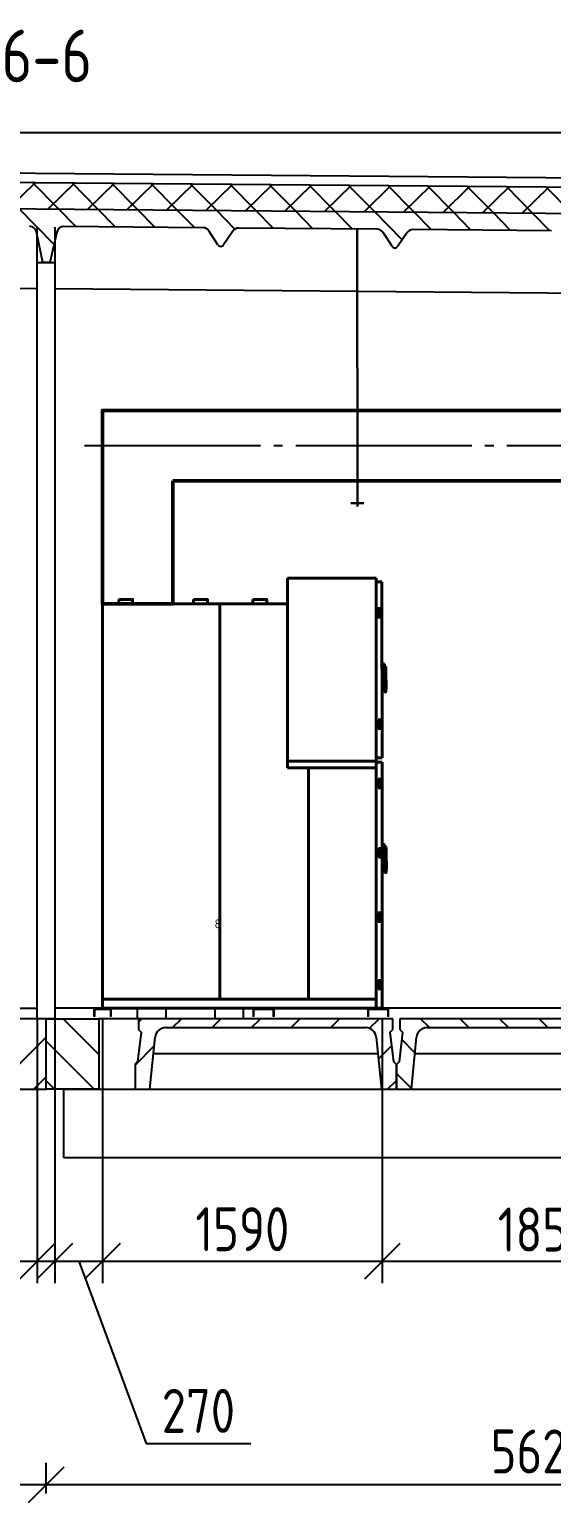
# Model space of a CAD drawing. Extents: x 16310088 to 16425637, y -218501 to -177893.
# Drawn here: x 16361374 to 16364340, y -216974 to -208586 of the extents above; entities that cross this region are included whole.
import ezdxf

# ---------------------------------------------------------------- set-up
doc = ezdxf.new("R2010")
doc.units = 0
doc.linetypes.add('GOST2.303 5', pattern=[24, 20, -1.5, 1, -1.5])
doc.layers.get('0').update_dxf_attribs({"color": 250})
doc.layers.get('Defpoints').update_dxf_attribs({"color": 250})
for name, color, linetype in [('_Оформл_Штриховка', 252, 'Continuous'), ('Кровля', 55, 'Continuous'), ('Перегородка', 31, 'Continuous'), ('Пол', 100, 'Continuous'), ('размерыЭС', 250, 'Continuous')]:
    doc.layers.add(name, color=color, linetype=linetype)
doc.layers.add('CS_UNPLOTTED', color=254, linetype='Continuous', plot=False)
for name, color, linetype, lineweight in [('Балка', 21, 'Continuous', 40), ('Плита', 95, 'Continuous', 40), ('Размеры', 250, 'Continuous', 15), ('ЭЛ_невид', 140, 'Continuous', 25), ('эл_оборудование', 7, 'Continuous', 18)]:
    doc.layers.add(name, color=color, linetype=linetype, lineweight=lineweight)
doc.styles.add('GOST 2.304', font='CS_Gost2304.shx')
doc.dimstyles.new('SPDS$0', dxfattribs={"dimscale": 5, "dimtxt": 2.5, "dimasz": 2, "dimexe": 1.25, "dimexo": 0.625, "dimgap": 0.5, "dimtad": 1, "dimdec": 0, "dimrnd": 0.001, "dimtxsty": 'GOST 2.304', "dimblk": 'ARCHTICK', "dimcen": 2.5, "dimdle": 1, "dimadec": 8, "dimazin": 2, "dimtfac": 0.75, "dimtdec": 0, "dimtmove": 1, "dimatfit": 3, "dimfxl": 1, "dimtolj": 1, "dimarcsym": 0})

# ---------------------------------------------------------------- blocks, each defined once
blk = doc.blocks.new('205-Л')
at = {"color": 0, "linetype": 'ByBlock', "lineweight": 40, "ltscale": 10}
for p, q in [((1235, 2446), (731, 2446)), ((731, 2446), (731, 2041)), ((1235, 2130), (1235, 2446)), ((1235, 2420.9), (1235, 2424.9)), ((1235, 2424.9), (1239.5, 2424.9)), ((1239.5, 2424.9), (1267.7, 2424.9)), ((1270, 1425), (1267.7, 2424.9)), ((-320, 0), (-320, 2300)), ((-320, 2300), (731, 2300)), ((347.4, 52.5), (347.4, 2300)), ((1255.6, 2273.7), (1245.3, 2273.7)), ((1245.3, 2273.7), (1245.3, 2257.7)), ((1264.6, 2273.7), (1255.6, 2273.7)), ((1268.1, 2273.7), (1264.6, 2273.7)), ((1268.1, 2273.7), (1268.1, 2257.7)), ((1264.6, 2257.2), (1235, 2257.2)), ((1235, 2241.2), (1264.6, 2241.2)), ((1245.3, 2257.7), (1248.8, 2257.7)), ((1245.3, 2224.7), (1245.3, 2240.7)), ((1255.6, 2240.7), (1245.3, 2240.7)), ((1245.3, 2224.7), (1255.6, 2224.7)), ((1248.8, 2257.7), (1264.6, 2257.7)), ((1264.6, 2240.7), (1255.6, 2240.7)), ((1255.6, 2224.7), (1264.6, 2224.7)), ((1264.6, 2257.7), (1268.1, 2257.7)), ((1268.1, 2257.2), (1264.6, 2257.2)), ((1264.6, 2241.2), (1268.1, 2241.2)), ((1268.1, 2240.7), (1264.6, 2240.7)), ((1264.6, 2224.7), (1268.1, 2224.7)), ((1268.1, 2257.2), (1268.1, 2241.2)), ((1268.1, 2224.7), (1268.1, 2240.7)), ((1235, 2130), (1235, 679.7)), ((731, 2041), (731, 1366.7)), ((1268.6, 1961.7), (1270.6, 1961.5)), ((1270.6, 1961.5), (1282.1, 1957.5)), ((1270.6, 1959.5), (1270.6, 1900.3)), ((1282.1, 1955.5), (1282.1, 1808.6)), ((1289.6, 1938), (1289.6, 1942.8)), ((1289.6, 1935.6), (1289.6, 1806.2)), ((1270.6, 1900.3), (1270.6, 1804.6)), ((1292.6, 1856), (1292.6, 1843)), ((1285.6, 1808.6), (1285.6, 1815.4)), ((1292.6, 1843), (1292.6, 1843)), ((1292.6, 1840), (1292.6, 1843)), ((1292.6, 1840), (1292.6, 1840)), ((1292.6, 1840), (1292.6, 1827)), ((1266, 1623.2), (1235, 1623.2)), ((1235, 1607.2), (1266, 1607.2)), ((1257, 1639.7), (1246.8, 1639.7)), ((1246.8, 1639.7), (1246.8, 1623.7)), ((1246.8, 1623.7), (1250.3, 1623.7)), ((1246.8, 1590.7), (1246.8, 1606.7)), ((1257, 1606.7), (1246.8, 1606.7)), ((1250.3, 1623.7), (1266, 1623.7)), ((1266, 1639.7), (1257, 1639.7)), ((1266, 1606.7), (1257, 1606.7)), ((1269.5, 1639.7), (1266, 1639.7)), ((1266, 1623.7), (1269.5, 1623.7)), ((1269.5, 1623.2), (1266, 1623.2)), ((1266, 1607.2), (1269.5, 1607.2)), ((1269.5, 1606.7), (1266, 1606.7)), ((1269.5, 1639.7), (1269.5, 1623.7)), ((1269.5, 1623.2), (1269.5, 1607.2)), ((1269.5, 1590.7), (1269.5, 1606.7)), ((1246.8, 1590.7), (1257, 1590.7)), ((1257, 1590.7), (1266, 1590.7)), ((1266, 1590.7), (1269.5, 1590.7)), ((731, 1404.8), (1235, 1404.8)), ((731, 1366.7), (1235, 1366.7)), ((850.4, 52.5), (850.4, 1366.7)), ((1231.5, 1425), (1270, 1425)), ((1231.5, 1400.3), (1270, 1400.3)), ((1270, 0), (1270, 1400.3)), ((1266.5, 1285.8), (1235, 1285.8)), ((1235, 1269.8), (1266.5, 1269.8)), ((1257.5, 1302.3), (1247.2, 1302.3)), ((1247.2, 1302.3), (1247.2, 1286.3)), ((1247.2, 1286.3), (1250.7, 1286.3)), ((1247.2, 1253.3), (1247.2, 1269.3)), ((1257.5, 1269.3), (1247.2, 1269.3)), ((1250.7, 1286.3), (1266.5, 1286.3)), ((1266.5, 1302.3), (1257.5, 1302.3)), ((1266.5, 1269.3), (1257.5, 1269.3)), ((1270, 1302.3), (1266.5, 1302.3)), ((1266.5, 1286.3), (1270, 1286.3)), ((1270, 1285.8), (1266.5, 1285.8)), ((1266.5, 1269.8), (1270, 1269.8)), ((1270, 1269.3), (1266.5, 1269.3)), ((1270, 1302.3), (1270, 1286.3)), ((1270, 1285.8), (1270, 1269.8)), ((1270, 1253.3), (1270, 1269.3)), ((1247.2, 1253.3), (1257.5, 1253.3)), ((1257.5, 1253.3), (1266.5, 1253.3)), ((1266.5, 1253.3), (1270, 1253.3)), ((1270.3, 934), (1272.3, 933.9)), ((1272.3, 933.9), (1283.8, 929.8)), ((1272.3, 931.9), (1272.3, 894.6)), ((1283.8, 927.8), (1283.8, 780.9)), ((1235, 892.2), (1235, 0)), ((1267, 892.2), (1235, 892.2)), ((1235, 876.2), (1267, 876.2)), ((1251.2, 908.7), (1247.7, 908.7)), ((1247.7, 908.7), (1247.7, 892.7)), ((1247.7, 892.7), (1251.2, 892.7)), ((1247.7, 859.7), (1247.7, 875.7)), ((1251.2, 875.7), (1247.7, 875.7)), ((1247.7, 859.7), (1251.2, 859.7)), ((1267, 908.7), (1251.2, 908.7)), ((1251.2, 892.7), (1267, 892.7)), ((1267, 875.7), (1251.2, 875.7)), ((1251.2, 859.7), (1267, 859.7)), ((1270.5, 908.7), (1267, 908.7)), ((1267, 892.7), (1270.5, 892.7)), ((1270.5, 892.2), (1267, 892.2)), ((1267, 876.2), (1270.5, 876.2)), ((1270.5, 875.7), (1267, 875.7)), ((1267, 859.7), (1270.5, 859.7)), ((1270.5, 908.7), (1270.5, 892.7)), ((1270.5, 892.2), (1270.5, 876.2)), ((1270.5, 859.7), (1270.5, 875.7)), ((1272.3, 872.6), (1272.3, 776.9)), ((1279.8, 872.6), (1279.8, 894.6)), ((1281.3, 874.1), (1281.3, 893.1)), ((1291.3, 910.4), (1291.3, 915.1)), ((1291.3, 907.9), (1291.3, 778.5)), ((1287.3, 780.9), (1287.3, 787.7)), ((1294.2, 815.3), (1294.3, 815.3)), ((1294.2, 812.3), (1294.2, 815.3)), ((1294.3, 812.3), (1294.2, 812.3)), ((1294.3, 828.3), (1294.3, 815.3)), ((1294.3, 812.3), (1294.3, 799.3)), ((1235, 655.3), (1235, 62)), ((1266.5, 525.6), (1235, 525.6)), ((1235, 509.6), (1266.5, 509.6)), ((1250.7, 542.1), (1247.2, 542.1)), ((1247.2, 542.1), (1247.2, 526.1)), ((1247.2, 526.1), (1250.7, 526.1)), ((1247.2, 493.1), (1247.2, 509.1)), ((1250.7, 509.1), (1247.2, 509.1)), ((1266.5, 542.1), (1250.7, 542.1)), ((1250.7, 526.1), (1266.5, 526.1)), ((1266.5, 509.1), (1250.7, 509.1)), ((1270, 542.1), (1266.5, 542.1)), ((1266.5, 526.1), (1270, 526.1)), ((1270, 525.6), (1266.5, 525.6)), ((1266.5, 509.6), (1270, 509.6)), ((1270, 509.1), (1266.5, 509.1)), ((1270, 542.1), (1270, 526.1)), ((1270, 525.6), (1270, 509.6)), ((1270, 493.1), (1270, 509.1)), ((1247.2, 493.1), (1250.7, 493.1)), ((1250.7, 493.1), (1266.5, 493.1)), ((1266.5, 493.1), (1270, 493.1)), ((1266.5, 142.4), (1235, 142.4)), ((1235, 126.4), (1266.5, 126.4)), ((1250.7, 158.9), (1247.2, 158.9)), ((1247.2, 158.9), (1247.2, 142.9)), ((1247.2, 142.9), (1250.7, 142.9)), ((1247.2, 109.9), (1247.2, 125.9)), ((1250.7, 125.9), (1247.2, 125.9)), ((1247.2, 109.9), (1250.7, 109.9)), ((1266.5, 158.9), (1249, 158.9)), ((1250.7, 142.9), (1266.5, 142.9)), ((1266.5, 125.9), (1250.7, 125.9)), ((1250.7, 109.9), (1266.5, 109.9)), ((1270, 158.9), (1266.5, 158.9)), ((1266.5, 142.9), (1270, 142.9)), ((1270, 142.4), (1266.5, 142.4)), ((1266.5, 126.4), (1270, 126.4)), ((1270, 125.9), (1266.5, 125.9)), ((1266.5, 109.9), (1270, 109.9)), ((1270, 158.9), (1270, 142.9)), ((1270, 142.4), (1270, 126.4)), ((1270, 109.9), (1270, 125.9)), ((-320, 52.5), (245.5, 52.5)), ((-320, 0), (245.5, 0)), ((225.7, 0), (1270, 0)), ((245.5, 52.5), (416.1, 52.5)), ((416.1, 52.5), (1235, 52.5))]:
    blk.add_line(p, q, dxfattribs=at)
for points in [[(-226.9, 2325), (-148.5, 2325), (-148.5, 2300), (-226.9, 2300)], [(197.8, 2325), (276.2, 2325), (276.2, 2300), (197.8, 2300)], [(534.7, 2325), (613.1, 2325), (613.1, 2300), (534.7, 2300)]]:
    blk.add_lwpolyline(points, close=True, dxfattribs=at)
at = {"color": 0, "linetype": 'ByBlock', "lineweight": 40, "ltscale": 10, "flags": 128}
for points in [[(1286.4, 1816.3), (1284.5, 1818.1), (1282.6, 1820), (1282.1, 1820.5)], [(1288, 788.6), (1286.2, 790.4), (1284.2, 792.4), (1283.8, 792.8)]]:
    blk.add_lwpolyline(points, dxfattribs=at)
at = {"color": 0, "linetype": 'ByBlock', "lineweight": 40, "ltscale": 10}
for points in [[(1245.8, 2257.7), (1245.8, 2257.2)], [(1245.8, 2241.2), (1245.8, 2240.7)], [(1267.6, 2257.2), (1267.6, 2257.7)], [(1267.6, 2240.7), (1267.6, 2241.2)], [(1270.6, 1961.5), (1270.6, 1961.5)], [(1289.6, 1935.6), (1289.6, 1936.7)], [(1268.6, 1802.5), (1270.6, 1802.6)], [(1270.6, 1802.6), (1282.1, 1806.6)], [(1270.6, 1802.6), (1270.6, 1802.6)], [(1282.1, 1808.8), (1285.6, 1808.8)], [(1286.1, 1799.5), (1289.1, 1799.5)], [(1247.3, 1623.7), (1247.3, 1623.2)], [(1247.3, 1607.2), (1247.3, 1606.7)], [(1269, 1623.2), (1269, 1623.7)], [(1269, 1606.7), (1269, 1607.2)], [(1247.7, 1286.3), (1247.7, 1285.8)], [(1247.7, 1269.8), (1247.7, 1269.3)], [(1269.5, 1285.8), (1269.5, 1286.3)], [(1269.5, 1269.3), (1269.5, 1269.8)], [(1272.3, 933.9), (1272.3, 933.9)], [(1248.2, 892.7), (1248.2, 892.2)], [(1248.2, 876.2), (1248.2, 875.7)], [(1270, 892.2), (1270, 892.7)], [(1270, 875.7), (1270, 876.2)], [(1279.8, 894.6), (1270.3, 894.6)], [(1270.3, 872.6), (1279.8, 872.6)], [(1281.3, 893.1), (1279.8, 894.6)], [(1279.8, 872.6), (1281.3, 874.1)], [(1291.3, 907.9), (1291.3, 909)], [(1270.3, 774.8), (1272.3, 774.9)], [(1272.3, 774.9), (1283.8, 778.9)], [(1272.3, 774.9), (1272.3, 774.9)], [(1283.8, 781.1), (1287.3, 781.1)], [(1287.8, 771.8), (1290.8, 771.8)], [(1247.7, 526.1), (1247.7, 525.6)], [(1247.7, 509.6), (1247.7, 509.1)], [(1269.5, 525.6), (1269.5, 526.1)], [(1269.5, 509.1), (1269.5, 509.6)], [(1247.7, 142.9), (1247.7, 142.4)], [(1247.7, 126.4), (1247.7, 125.9)], [(1269.5, 142.4), (1269.5, 142.9)], [(1269.5, 125.9), (1269.5, 126.4)]]:
    blk.add_open_spline(points, degree=1, dxfattribs=at)
for points, knots in [([(1270.6, 1961.5), (1270.7, 1961.5), (1270.7, 1961.4), (1270.7, 1961), (1270.7, 1960.3), (1270.6, 1959.8), (1270.6, 1959.5)], [0, 0, 0, 0, 0.257298, 0.502093, 0.7501, 1, 1, 1, 1]), ([(1282.1, 1957.5), (1282.1, 1957.5), (1282.1, 1957.5), (1282.1, 1957.4), (1282.1, 1957.2), (1282.1, 1956.8), (1282.1, 1956.3), (1282.1, 1955.8), (1282.1, 1955.5)], [0, 0, 0, 0, 0.125163, 0.249658, 0.373603, 0.498103, 0.731813, 1, 1, 1, 1]), ([(1289.6, 1942.8), (1289, 1943.2), (1287, 1944.4), (1284.2, 1945.3), (1282.6, 1945.2), (1282.1, 1945.1)], [0, 0, 0, 0, 0.408229, 0.842818, 1, 1, 1, 1]), ([(1289.6, 1936.7), (1289.6, 1936.8), (1289.6, 1937.2), (1289.6, 1937.7), (1289.6, 1938)], [0, 0, 0, 0, 0.105145, 1, 1, 1, 1]), ([(1292.6, 1862.7), (1292.6, 1862.9), (1292.6, 1863.5), (1292.2, 1864.4), (1291.5, 1865.1), (1290.6, 1865.6), (1289.9, 1865.6), (1289.6, 1865.7)], [0, 0, 0, 0, 0.177403, 0.368499, 0.56543, 0.791841, 1, 1, 1, 1]), ([(1292.6, 1862.7), (1292.6, 1862.6), (1292.6, 1862.4), (1292.6, 1860.8), (1292.6, 1858.6), (1292.6, 1856.9), (1292.6, 1856)], [0, 0, 0, 0, 0.250003, 0.5, 0.75, 1, 1, 1, 1]), ([(1270.6, 1804.6), (1270.6, 1804.3), (1270.7, 1803.8), (1270.7, 1803.2), (1270.7, 1802.9), (1270.7, 1802.7), (1270.7, 1802.6), (1270.6, 1802.6)], [0, 0, 0, 0, 0.249568, 0.497248, 0.627913, 0.758131, 1, 1, 1, 1]), ([(1282.1, 1808.6), (1282.1, 1808.3), (1282.1, 1807.8), (1282.1, 1807.3), (1282.1, 1806.9), (1282.1, 1806.7), (1282.1, 1806.6), (1282.1, 1806.6), (1282.1, 1806.6)], [0, 0, 0, 0, 0.268161, 0.5018953, 0.6262021, 0.7503172, 0.8747401, 1, 1, 1, 1]), ([(1286.4, 1816.3), (1286.3, 1816.3), (1286.3, 1816.3), (1286.2, 1816.4), (1286.1, 1816.4), (1286, 1816.4), (1285.9, 1816.3), (1285.8, 1816.1), (1285.7, 1815.8), (1285.6, 1815.6), (1285.6, 1815.4)], [0, 0, 0, 0, 0.0656, 0.131806, 0.179193, 0.226436, 0.294587, 0.412492, 0.657761, 1, 1, 1, 1]), ([(1285.6, 1808.6), (1285.6, 1807.4), (1285.6, 1805), (1285.6, 1802.2), (1285.6, 1800.4), (1285.6, 1800.1), (1285.6, 1800)], [0, 0, 0, 0, 0.25, 0.5, 0.749998, 1, 1, 1, 1]), ([(1285.6, 1800), (1285.6, 1800), (1285.6, 1799.9), (1285.7, 1799.8), (1285.8, 1799.6), (1285.9, 1799.6), (1286, 1799.5), (1286.1, 1799.5), (1286.1, 1799.5)], [0, 0, 0, 0, 0.102912, 0.297746, 0.502393, 0.707062, 0.902018, 1, 1, 1, 1]), ([(1289, 1799.5), (1289, 1799.5), (1289.1, 1799.5), (1289.2, 1799.5), (1289.4, 1799.5), (1289.5, 1799.6), (1289.6, 1799.8), (1289.6, 1799.9), (1289.6, 1800), (1289.6, 1800)], [0, 0, 0, 0, 0.1266899, 0.2703459, 0.428048, 0.5936025, 0.7591501, 0.9167537, 1, 1, 1, 1]), ([(1289.6, 1817.4), (1289.8, 1817.4), (1290.4, 1817.4), (1291.2, 1817.8), (1292, 1818.4), (1292.5, 1819.3), (1292.6, 1820), (1292.6, 1820.4)], [0, 0, 0, 0, 0.175412, 0.365269, 0.561983, 0.789562, 1, 1, 1, 1]), ([(1289.6, 1806.2), (1289.6, 1805.7), (1289.6, 1805.1), (1289.6, 1804.6), (1289.6, 1804.5)], [0, 0, 0, 0, 0.86567, 1, 1, 1, 1]), ([(1289.6, 1800), (1289.6, 1800.1), (1289.6, 1800.2), (1289.6, 1801.1), (1289.6, 1802.5), (1289.6, 1803.8), (1289.6, 1804.5)], [0, 0, 0, 0, 0.249999, 0.500002, 0.749999, 1, 1, 1, 1]), ([(1292.6, 1827), (1292.6, 1826.1), (1292.6, 1824.4), (1292.6, 1822.2), (1292.6, 1820.7), (1292.6, 1820.5), (1292.6, 1820.4)], [0, 0, 0, 0, 0.25, 0.5, 0.749997, 1, 1, 1, 1]), ([(1272.3, 933.9), (1272.3, 933.8), (1272.4, 933.7), (1272.4, 933.3), (1272.3, 932.6), (1272.3, 932.1), (1272.3, 931.9)], [0, 0, 0, 0, 0.257298, 0.502093, 0.7501, 1, 1, 1, 1]), ([(1283.8, 929.8), (1283.8, 929.8), (1283.8, 929.8), (1283.8, 929.7), (1283.8, 929.5), (1283.8, 929.2), (1283.8, 928.6), (1283.8, 928.1), (1283.8, 927.8)], [0, 0, 0, 0, 0.125163, 0.249658, 0.373603, 0.498103, 0.731813, 1, 1, 1, 1]), ([(1291.3, 915.1), (1290.6, 915.5), (1288.6, 916.7), (1285.9, 917.6), (1284.2, 917.5), (1283.8, 917.4)], [0, 0, 0, 0, 0.408229, 0.842818, 1, 1, 1, 1]), ([(1291.3, 909), (1291.3, 909.1), (1291.3, 909.6), (1291.3, 910), (1291.3, 910.4)], [0, 0, 0, 0, 0.105145, 1, 1, 1, 1]), ([(1272.3, 776.9), (1272.3, 776.6), (1272.3, 776.1), (1272.4, 775.6), (1272.4, 775.2), (1272.4, 775), (1272.3, 774.9), (1272.3, 774.9)], [0, 0, 0, 0, 0.249568, 0.497248, 0.627913, 0.758131, 1, 1, 1, 1]), ([(1283.8, 780.9), (1283.8, 780.6), (1283.8, 780.1), (1283.8, 779.6), (1283.8, 779.2), (1283.8, 779.1), (1283.8, 778.9), (1283.8, 778.9), (1283.8, 778.9)], [0, 0, 0, 0, 0.268161, 0.5018953, 0.6262021, 0.7503172, 0.8747401, 1, 1, 1, 1]), ([(1288, 788.6), (1288, 788.6), (1287.9, 788.7), (1287.8, 788.7), (1287.8, 788.7), (1287.7, 788.7), (1287.6, 788.6), (1287.5, 788.5), (1287.3, 788.2), (1287.3, 787.9), (1287.3, 787.7)], [0, 0, 0, 0, 0.0656, 0.131806, 0.179193, 0.226436, 0.294587, 0.412492, 0.657761, 1, 1, 1, 1]), ([(1287.3, 780.9), (1287.3, 779.7), (1287.3, 777.3), (1287.3, 774.5), (1287.3, 772.7), (1287.3, 772.4), (1287.3, 772.3)], [0, 0, 0, 0, 0.25, 0.5, 0.749998, 1, 1, 1, 1]), ([(1287.3, 772.3), (1287.3, 772.3), (1287.3, 772.2), (1287.3, 772.1), (1287.4, 772), (1287.6, 771.9), (1287.7, 771.8), (1287.8, 771.8), (1287.8, 771.8)], [0, 0, 0, 0, 0.102912, 0.297746, 0.502393, 0.707062, 0.902018, 1, 1, 1, 1]), ([(1290.6, 771.8), (1290.6, 771.8), (1290.7, 771.8), (1290.9, 771.8), (1291, 771.9), (1291.1, 772), (1291.2, 772.1), (1291.3, 772.2), (1291.3, 772.3), (1291.3, 772.3)], [0, 0, 0, 0, 0.1266899, 0.2703459, 0.428048, 0.5936025, 0.7591501, 0.9167537, 1, 1, 1, 1]), ([(1294.3, 835), (1294.3, 835.2), (1294.2, 835.8), (1293.8, 836.7), (1293.1, 837.4), (1292.2, 837.9), (1291.5, 837.9), (1291.3, 838)], [0, 0, 0, 0, 0.177403, 0.368499, 0.56543, 0.791841, 1, 1, 1, 1]), ([(1291.3, 789.7), (1291.5, 789.7), (1292.1, 789.7), (1292.9, 790.1), (1293.6, 790.7), (1294.2, 791.6), (1294.3, 792.3), (1294.3, 792.7)], [0, 0, 0, 0, 0.175412, 0.365269, 0.561983, 0.789562, 1, 1, 1, 1]), ([(1291.3, 778.5), (1291.3, 778), (1291.3, 777.4), (1291.3, 776.9), (1291.3, 776.8)], [0, 0, 0, 0, 0.86567, 1, 1, 1, 1]), ([(1291.3, 772.3), (1291.3, 772.4), (1291.3, 772.5), (1291.3, 773.4), (1291.3, 774.8), (1291.3, 776.1), (1291.3, 776.8)], [0, 0, 0, 0, 0.249999, 0.500002, 0.749999, 1, 1, 1, 1]), ([(1294.3, 835), (1294.3, 834.9), (1294.3, 834.7), (1294.3, 833.1), (1294.3, 830.9), (1294.3, 829.2), (1294.3, 828.3)], [0, 0, 0, 0, 0.250003, 0.5, 0.75, 1, 1, 1, 1]), ([(1294.3, 799.3), (1294.3, 798.4), (1294.3, 796.7), (1294.3, 794.5), (1294.3, 793), (1294.3, 792.8), (1294.3, 792.7)], [0, 0, 0, 0, 0.25, 0.5, 0.749997, 1, 1, 1, 1])]:
    blk.add_open_spline(points, degree=3, knots=knots, dxfattribs=at)
blk = doc.blocks.new('кнкн')
at = {"layer": 'эл_оборудование', "color": 0, "ltscale": 1000}
for p, q in [((-283741.9, -6639881.2), (-283621.9, -6639881.2)), ((-283621.9, -6639881.2), (-283741.9, -6639881.2)), ((-283741.9, -6639881.2), (-283741.9, -6639927.2)), ((-283627.9, -6639887.2), (-283735.9, -6639887.2)), ((-283735.9, -6639887.2), (-283735.9, -6639927.2)), ((-283627.9, -6639887.2), (-283627.9, -6639927.2)), ((-283621.9, -6639881.2), (-283621.9, -6639887.2)), ((-283621.9, -6639881.2), (-283621.9, -6639927.2)), ((-283091.9, -6639881.2), (-282971.9, -6639881.2)), ((-282971.9, -6639881.2), (-283091.9, -6639881.2)), ((-283091.9, -6639881.2), (-283091.9, -6639927.2)), ((-282977.9, -6639887.2), (-283085.9, -6639887.2)), ((-283085.9, -6639887.2), (-283085.9, -6639927.2)), ((-282977.9, -6639887.2), (-282977.9, -6639927.2)), ((-282971.9, -6639881.2), (-282971.9, -6639887.2)), ((-282971.9, -6639881.2), (-282971.9, -6639927.2)), ((-282066.9, -6639881.2), (-282166.9, -6639881.2)), ((-282166.9, -6639881.2), (-282166.9, -6639927.2)), ((-282166.9, -6639881.2), (-282066.9, -6639881.2)), ((-282160.9, -6639887.2), (-282160.9, -6639927.2)), ((-282072.9, -6639887.2), (-282160.9, -6639887.2)), ((-282072.9, -6639887.2), (-282072.9, -6639927.2)), ((-282066.9, -6639881.2), (-282066.9, -6639927.2)), ((-282066.9, -6639881.2), (-282066.9, -6639887.2)), ((-283741.9, -6639927.2), (-283735.9, -6639927.2)), ((-283627.9, -6639927.2), (-283621.9, -6639927.2)), ((-283091.9, -6639927.2), (-283085.9, -6639927.2)), ((-282977.9, -6639927.2), (-282971.9, -6639927.2)), ((-282166.9, -6639927.2), (-282160.9, -6639927.2)), ((-282072.9, -6639927.2), (-282066.9, -6639927.2))]:
    blk.add_line(p, q, dxfattribs=at)
at = {"layer": 'ЭЛ_невид', "color": 0, "xscale": -1}
blk.add_blockref('205-Л', (-282436.9, -6639881.2), dxfattribs=at)
blk = doc.blocks.new('_Oblique')
at = {"color": 0, "linetype": 'ByBlock', "lineweight": -2}
blk.add_line((-0.5, -0.5), (0.5, 0.5), dxfattribs=at)
blk = doc.blocks.new('*D20')
at = {"color": 0, "lineweight": -2, "ltscale": 100, "transparency": 16777216}
for p, q in [((16363378.4, -214214.8), (16363378.4, -215716)), ((16365228.4, -214214.8), (16365228.4, -215716)), ((16363278.4, -215591), (16365328.4, -215591))]:
    blk.add_line(p, q, dxfattribs=at)
at = {"layer": 'Defpoints', "color": 0, "lineweight": -3, "ltscale": 100, "transparency": 16777216}
for p in [(16363378.4, -214152.3), (16365228.4, -214152.3), (16365228.4, -215591)]:
    blk.add_point(p, dxfattribs=at)
at = {"color": 0, "lineweight": -2, "ltscale": 100, "transparency": 16777216, "xscale": 200, "yscale": 200, "zscale": 200, "rotation": 180}
blk.add_blockref('_Oblique', (16363378.4, -215591), dxfattribs=at)
at = {"color": 0, "lineweight": -2, "ltscale": 100, "transparency": 16777216, "xscale": 200, "yscale": 200, "zscale": 200}
blk.add_blockref('_Oblique', (16365228.4, -215591), dxfattribs=at)
at = {"color": 0, "ltscale": 100, "transparency": 16777216, "insert": (16364303.4, -215410.9), "char_height": 250, "attachment_point": 5, "style": 'GOST 2.304'}
blk.add_mtext('\\A1;1850', dxfattribs=at)
blk = doc.blocks.new('*D36')
at = {"color": 0, "lineweight": -2, "ltscale": 100, "transparency": 16777216}
for p, q in [((16361788.4, -214214.8), (16361788.4, -215716)), ((16363378.4, -214214.8), (16363378.4, -215716)), ((16361688.4, -215591), (16363478.4, -215591))]:
    blk.add_line(p, q, dxfattribs=at)
at = {"layer": 'Defpoints', "color": 0, "lineweight": -3, "ltscale": 100, "transparency": 16777216}
for p in [(16361788.4, -214152.3), (16363378.4, -214152.3), (16363378.4, -215591)]:
    blk.add_point(p, dxfattribs=at)
at = {"color": 0, "lineweight": -2, "ltscale": 100, "transparency": 16777216, "xscale": 200, "yscale": 200, "zscale": 200, "rotation": 180}
blk.add_blockref('_Oblique', (16361788.4, -215591), dxfattribs=at)
at = {"color": 0, "lineweight": -2, "ltscale": 100, "transparency": 16777216, "xscale": 200, "yscale": 200, "zscale": 200}
blk.add_blockref('_Oblique', (16363378.4, -215591), dxfattribs=at)
at = {"color": 0, "ltscale": 100, "transparency": 16777216, "insert": (16362583.4, -215408.8), "char_height": 250, "attachment_point": 5, "style": 'GOST 2.304'}
blk.add_mtext('\\A1;1590', dxfattribs=at)
blk = doc.blocks.new('*D37')
at = {"color": 0, "lineweight": -2, "ltscale": 100, "transparency": 16777216}
for p, q in [((16361518.4, -214214.8), (16361518.4, -215716)), ((16361788.4, -214214.8), (16361788.4, -215716)), ((16361418.4, -215591), (16361888.4, -215591)), ((16361653.4, -215591), (16362036.8, -216626.6)), ((16362036.8, -216626.6), (16362630.6, -216626.6))]:
    blk.add_line(p, q, dxfattribs=at)
at = {"layer": 'Defpoints', "color": 0, "lineweight": -3, "ltscale": 100, "transparency": 16777216}
for p in [(16361518.4, -214152.3), (16361788.4, -214152.3), (16361788.4, -215591)]:
    blk.add_point(p, dxfattribs=at)
at = {"color": 0, "lineweight": -2, "ltscale": 100, "transparency": 16777216, "xscale": 200, "yscale": 200, "zscale": 200, "rotation": 180}
blk.add_blockref('_Oblique', (16361518.4, -215591), dxfattribs=at)
at = {"color": 0, "lineweight": -2, "ltscale": 100, "transparency": 16777216, "xscale": 200, "yscale": 200, "zscale": 200}
blk.add_blockref('_Oblique', (16361788.4, -215591), dxfattribs=at)
at = {"color": 0, "ltscale": 100, "transparency": 16777216, "insert": (16362333.7, -216441.9), "char_height": 250, "attachment_point": 5, "style": 'GOST 2.304'}
blk.add_mtext('\\A1;270', dxfattribs=at)
blk = doc.blocks.new('*D41')
at = {"color": 0, "lineweight": -2, "ltscale": 100, "transparency": 16777216}
for p, q in [((16361148.4, -214214.8), (16361148.4, -215716)), ((16361418.4, -214214.8), (16361418.4, -215716)), ((16361283.4, -215591), (16361007, -216626.6)), ((16361048.4, -215591), (16361518.4, -215591)), ((16361007, -216626.6), (16360413.2, -216626.6))]:
    blk.add_line(p, q, dxfattribs=at)
at = {"layer": 'Defpoints', "color": 0, "lineweight": -3, "ltscale": 100, "transparency": 16777216}
for p in [(16361148.4, -214152.3), (16361418.4, -214152.3), (16361418.4, -215591)]:
    blk.add_point(p, dxfattribs=at)
at = {"color": 0, "lineweight": -2, "ltscale": 100, "transparency": 16777216, "xscale": 200, "yscale": 200, "zscale": 200, "rotation": 180}
blk.add_blockref('_Oblique', (16361148.4, -215591), dxfattribs=at)
at = {"color": 0, "lineweight": -2, "ltscale": 100, "transparency": 16777216, "xscale": 200, "yscale": 200, "zscale": 200}
blk.add_blockref('_Oblique', (16361418.4, -215591), dxfattribs=at)
at = {"color": 0, "ltscale": 100, "transparency": 16777216, "insert": (16360710.1, -216441.9), "char_height": 250, "attachment_point": 5, "style": 'GOST 2.304'}
blk.add_mtext('\\A1;270', dxfattribs=at)
blk = doc.blocks.new('*D68')
at = {"layer": 'Defpoints', "color": 0, "lineweight": -3, "ltscale": 100, "transparency": 16777216}
for p in [(16355848.4, -216862.5), (16361468.4, -216862.5), (16355848.4, -216974.4)]:
    blk.add_point(p, dxfattribs=at)
at = {"layer": 'Размеры', "color": 0, "lineweight": -2, "ltscale": 100, "transparency": 16777216}
for p, q in [((16355848.4, -216911.9), (16355848.4, -216737.5)), ((16361468.4, -216800), (16361468.4, -216737.5)), ((16361568.4, -216862.5), (16355748.4, -216862.5))]:
    blk.add_line(p, q, dxfattribs=at)
at = {"layer": 'Размеры', "color": 0, "lineweight": -2, "ltscale": 100, "transparency": 16777216, "xscale": 200, "yscale": 200, "zscale": 200, "rotation": 180}
blk.add_blockref('_Oblique', (16355848.4, -216862.5), dxfattribs=at)
at = {"layer": 'Размеры', "color": 0, "lineweight": -2, "ltscale": 100, "transparency": 16777216, "xscale": 200, "yscale": 200, "zscale": 200}
blk.add_blockref('_Oblique', (16361468.4, -216862.5), dxfattribs=at)
at = {"layer": 'Размеры', "color": 0, "ltscale": 100, "transparency": 16777216, "insert": (16358658.4, -216672.6), "char_height": 250, "attachment_point": 5, "style": 'GOST 2.304'}
blk.add_mtext('\\A1;5620', dxfattribs=at)
blk = doc.blocks.new('*D69')
at = {"layer": 'Defpoints', "color": 0, "lineweight": -3, "ltscale": 100, "transparency": 16777216}
for p in [(16361468.4, -216862.5), (16367088.4, -216862.5), (16361468.4, -216974.4)]:
    blk.add_point(p, dxfattribs=at)
at = {"layer": 'Размеры', "color": 0, "lineweight": -2, "ltscale": 100, "transparency": 16777216}
for p, q in [((16361468.4, -216911.9), (16361468.4, -216737.5)), ((16367088.4, -216800), (16367088.4, -216737.5)), ((16367188.4, -216862.5), (16361368.4, -216862.5))]:
    blk.add_line(p, q, dxfattribs=at)
at = {"layer": 'Размеры', "color": 0, "lineweight": -2, "ltscale": 100, "transparency": 16777216, "xscale": 200, "yscale": 200, "zscale": 200, "rotation": 180}
blk.add_blockref('_Oblique', (16361468.4, -216862.5), dxfattribs=at)
at = {"layer": 'Размеры', "color": 0, "lineweight": -2, "ltscale": 100, "transparency": 16777216, "xscale": 200, "yscale": 200, "zscale": 200}
blk.add_blockref('_Oblique', (16367088.4, -216862.5), dxfattribs=at)
at = {"layer": 'Размеры', "color": 0, "ltscale": 100, "transparency": 16777216, "insert": (16364278.4, -216672.6), "char_height": 250, "attachment_point": 5, "style": 'GOST 2.304'}
blk.add_mtext('\\A1;5620', dxfattribs=at)

msp = doc.modelspace()

# ---------------------------------------------------------------- linework, layer by layer
at = {"color": 252, "lineweight": 25, "ltscale": 100}
msp.add_line((16355407.6, -209172.3), (16367503.4, -209172.3), dxfattribs=at)
at = {"color": 5, "lineweight": 50, "ltscale": 5}
for points in [[(16366318.4, -210752.3), (16361788.4, -210752.3), (16361788.4, -211152.3)], [(16361788.4, -211152.3), (16361788.4, -211852.3), (16362188.4, -211852.3), (16362188.4, -211152.3)], [(16362188.4, -211152.3), (16366418.4, -211152.3)]]:
    msp.add_lwpolyline(points, dxfattribs=at)
at = {"layer": '_Оформл_Штриховка', "color": 252, "lineweight": 25, "ltscale": 100}
for p, q in [((16361255.9, -209603.9), (16361407.2, -209455.2)), ((16361538, -209606.4), (16361389.3, -209455.1)), ((16361480.4, -209605.9), (16361631.7, -209457.2)), ((16361762.5, -209608.3), (16361613.8, -209457)), ((16361704.9, -209607.8), (16361856.2, -209459.1)), ((16361987, -209610.2), (16361838.3, -209458.9)), ((16361929.4, -209609.7), (16362080.7, -209461)), ((16362211.5, -209612.2), (16362062.8, -209460.9)), ((16362153.9, -209611.7), (16362305.2, -209463)), ((16362436, -209614.1), (16362287.3, -209462.8)), ((16362378.4, -209613.6), (16362529.7, -209464.9)), ((16362660.5, -209616), (16362511.8, -209464.7)), ((16362602.9, -209615.5), (16362754.2, -209466.8)), ((16362885, -209618), (16362736.3, -209466.7)), ((16362827.4, -209617.5), (16362978.7, -209468.8)), ((16363109.5, -209619.9), (16362960.8, -209468.6)), ((16363051.9, -209619.4), (16363203.2, -209470.7)), ((16363334, -209621.8), (16363185.3, -209470.6)), ((16363276.4, -209621.3), (16363427.7, -209472.6)), ((16363558.5, -209623.8), (16363409.8, -209472.5)), ((16363500.9, -209623.3), (16363652.2, -209474.6)), ((16363783, -209625.7), (16363634.3, -209474.4)), ((16363725.4, -209625.2), (16363876.7, -209476.5)), ((16364007.5, -209627.6), (16363858.8, -209476.4)), ((16363949.9, -209627.2), (16364101.2, -209478.5)), ((16364232, -209629.6), (16364083.2, -209478.3)), ((16364174.4, -209629.1), (16364325.7, -209480.4)), ((16364456.4, -209631.5), (16364307.7, -209480.2)), ((16361513.1, -209807.5), (16361313.5, -209604.4)), ((16361637.1, -209707.2), (16361538, -209606.4)), ((16361861.6, -209709.2), (16361762.5, -209608.3)), ((16362086.1, -209711.1), (16361987, -209610.2)), ((16362310.6, -209713), (16362211.5, -209612.2)), ((16362541.3, -209721.2), (16362436, -209614.1)), ((16362759.6, -209716.9), (16362660.5, -209616)), ((16362984.1, -209718.8), (16362885, -209618)), ((16363208.6, -209720.8), (16363109.5, -209619.9)), ((16363491.7, -209782.3), (16363334, -209621.8)), ((16363657.6, -209724.6), (16363558.5, -209623.8)), ((16363882.1, -209726.6), (16363783, -209625.7)), ((16364106.6, -209728.5), (16364007.5, -209627.6)), ((16364331.1, -209730.4), (16364232, -209629.6)), ((16361768.4, -214415.2), (16361565.5, -214212.3)), ((16361993.4, -214231.6), (16362012.7, -214212.3)), ((16362187.2, -214262.3), (16362237.2, -214212.3)), ((16362411.7, -214262.3), (16362461.7, -214212.3)), ((16362636.2, -214262.3), (16362686.2, -214212.3)), ((16362860.7, -214262.3), (16362910.7, -214212.3)), ((16363085.2, -214262.3), (16363135.2, -214212.3)), ((16363305.7, -214266.3), (16363359.7, -214212.3)), ((16363646.1, -214262.3), (16363596.1, -214212.3)), ((16363870.6, -214262.3), (16363820.6, -214212.3)), ((16364095.1, -214262.3), (16364045.1, -214212.3)), ((16364319.6, -214262.3), (16364269.6, -214212.3)), ((16361173.7, -214612.3), (16361468.4, -214317.6)), ((16361741, -214612.3), (16361468.4, -214339.7)), ((16361973.4, -214476.1), (16362083, -214366.5)), ((16363356.2, -214440.3), (16363432.4, -214364.1)), ((16363564.2, -214404.9), (16363488.5, -214329.2)), ((16361398.2, -214612.3), (16361468.4, -214542.1)), ((16361516.5, -214612.3), (16361468.4, -214564.2)), ((16363408.7, -214612.3), (16363458.4, -214562.7)), ((16363543.7, -214609), (16363458.4, -214523.7))]:
    msp.add_line(p, q, dxfattribs=at)
at = {"layer": 'Балка', "color": 252, "lineweight": 25, "ltscale": 100}
for p, q in [((16361988.4, -214212.3), (16361988.4, -214152.3)), ((16361988.4, -214152.3), (16362148.4, -214152.3)), ((16362148.4, -214152.3), (16362148.4, -214212.3)), ((16362428.4, -214212.3), (16362428.4, -214152.3)), ((16362428.4, -214152.3), (16362588.4, -214152.3)), ((16362588.4, -214152.3), (16362588.4, -214212.3)), ((16361468.4, -214212.3), (16361168.4, -214212.3)), ((16361468.4, -214612.3), (16361468.4, -214212.3)), ((16361468.4, -214212.3), (16361768.4, -214212.3)), ((16361468.4, -214612.3), (16361468.4, -214212.3)), ((16361768.4, -214212.3), (16361768.4, -214612.3)), ((16361168.4, -214612.3), (16361468.4, -214612.3)), ((16361768.4, -214612.3), (16361468.4, -214612.3)), ((16361568.4, -215002.3), (16361568.4, -214612.3)), ((16361568.4, -214612.3), (16367048.4, -214612.3)), ((16367048.4, -215002.3), (16361568.4, -215002.3))]:
    msp.add_line(p, q, dxfattribs=at)
at = {"layer": 'Кровля', "color": 252, "lineweight": 25, "ltscale": 100}
for p, q in [((16367508.6, -209457.8), (16355439.1, -209353.8)), ((16355438.6, -209403.8), (16367508.2, -209507.8))]:
    msp.add_line(p, q, dxfattribs=at)
at = {"layer": 'Перегородка', "color": 252, "lineweight": 25, "ltscale": 100}
for p, q in [((16361418.4, -214212.3), (16361418.4, -209710.8)), ((16361518.4, -209710.8), (16361518.4, -214212.3)), ((16361418.4, -209910.8), (16361518.4, -209910.8)), ((16361518.4, -214212.3), (16361418.4, -214212.3))]:
    msp.add_line(p, q, dxfattribs=at)
at = {"layer": 'Плита', "color": 252, "lineweight": 25, "ltscale": 100}
for p, q in [((16355492.3, -209554.2), (16367451.9, -209657.3)), ((16362359.7, -209713.4), (16361568.4, -209706.6)), ((16361449.5, -209910.6), (16361412.9, -209736.7)), ((16361529.1, -209737.7), (16361489.5, -209911)), ((16362443.7, -209810.2), (16362392.9, -209731.7)), ((16362529.2, -209732.9), (16362477.1, -209810.5)), ((16363349.7, -209722), (16362562.8, -209715.2)), ((16363433.7, -209818.7), (16363382.9, -209740.3)), ((16363519.2, -209741.4), (16363467.1, -209819)), ((16364339.6, -209730.5), (16363552.7, -209723.7)), ((16361489.5, -209911), (16361449.5, -209910.6)), ((16361418.2, -210060.3), (16355488.4, -210009.2)), ((16367448, -210112.3), (16361518.2, -210061.2)), ((16361993.4, -214212.3), (16361768.4, -214212.3)), ((16363438.4, -214212.3), (16361993.4, -214212.3)), ((16361993.4, -214212.3), (16361993.4, -214272.3)), ((16363438.4, -214272.3), (16363438.4, -214212.3)), ((16364923.4, -214212.3), (16363478.4, -214212.3)), ((16363478.4, -214212.3), (16363478.4, -214272.3)), ((16362008.4, -214287.3), (16361988.4, -214457.3)), ((16361993.4, -214272.3), (16362008.4, -214287.3)), ((16362058.4, -214612.3), (16362088, -214316.4)), ((16362147.7, -214262.3), (16363284.1, -214262.3)), ((16363343.8, -214316.4), (16363373.4, -214612.3)), ((16363423.4, -214287.3), (16363438.4, -214272.3)), ((16363443.4, -214457.3), (16363423.4, -214287.3)), ((16363493.4, -214287.3), (16363473.4, -214457.3)), ((16363478.4, -214272.3), (16363493.4, -214287.3)), ((16363543.4, -214612.3), (16363573, -214316.4)), ((16363632.7, -214262.3), (16364769.1, -214262.3)), ((16361988.4, -214457.3), (16361973.4, -214472.3)), ((16361973.4, -214472.3), (16361973.4, -214612.3)), ((16363353.4, -214412.3), (16362078.4, -214412.3)), ((16363458.4, -214472.3), (16363443.4, -214457.3)), ((16363473.4, -214457.3), (16363458.4, -214472.3)), ((16363458.4, -214612.3), (16363458.4, -214472.3)), ((16363458.4, -214472.3), (16363458.4, -214612.3)), ((16364838.4, -214412.3), (16363563.4, -214412.3)), ((16361973.4, -214612.3), (16362058.4, -214612.3)), ((16363373.4, -214612.3), (16363458.4, -214612.3)), ((16363458.4, -214612.3), (16363543.4, -214612.3))]:
    msp.add_line(p, q, dxfattribs=at)
for centre, radius, start, end in [((16361373.7, -209744.9), 40, 11.88682, 89.50606), ((16361568.1, -209746.6), 40, 89.50606, 167.12531), ((16362359.3, -209753.4), 40, 32.90455, 89.50606), ((16362562.4, -209755.2), 40, 89.50606, 146.10758), ((16363349.3, -209762), 40, 32.90455, 89.50606), ((16363552.4, -209763.7), 40, 89.50606, 146.10758), ((16362460.5, -209799.3), 20, 212.90455, 326.10758), ((16363450.5, -209807.9), 20, 212.90455, 326.10758), ((16362147.7, -214322.3), 60, 90, 174.28941), ((16363284.1, -214322.3), 60, 5.71059, 90), ((16363632.7, -214322.3), 60, 90, 174.28941)]:
    msp.add_arc(centre, radius, start, end, dxfattribs=at)
at = {"layer": 'Пол', "color": 252, "lineweight": 25, "ltscale": 100}
for p, q in [((16355848.4, -214152.3), (16361418.4, -214152.3)), ((16367088.4, -214152.3), (16361518.4, -214152.3))]:
    msp.add_line(p, q, dxfattribs=at)
at = {"layer": 'размерыЭС', "color": 7, "linetype": 'GOST2.303 5', "lineweight": 25, "ltscale": 50}
msp.add_lwpolyline([(16361686.4, -210952.3), (16365722.3, -210952.3)], dxfattribs=at)
at = {"layer": 'размерыЭС', "color": 7, "lineweight": 30, "ltscale": 100}
msp.add_lwpolyline([(16361788.4, -211852.3), (16362288.4, -211852.3), (16362288.4, -211852.3), (16361788.4, -211852.3)], close=True, dxfattribs=at)
at = {"layer": 'эл_оборудование', "color": 0, "lineweight": 30, "ltscale": 100}
for p, q in [((16363236.7, -211298.8), (16363236.3, -209721)), ((16363273.4, -211279.7), (16363200.1, -211279.7))]:
    msp.add_line(p, q, dxfattribs=at)

# ---------------------------------------------------------------- block references
at = {"layer": 'эл_оборудование', "color": 7, "linetype": 'Continuous', "lineweight": 25, "xscale": -1, "rotation": 359.9999999999938}
msp.add_blockref('кнкн', (16079671.5, 6425728.8), dxfattribs=at)

# ---------------------------------------------------------------- texts
at = {"layer": 'CS_UNPLOTTED', "color": 252, "linetype": 'Continuous', "lineweight": 25, "ltscale": 100, "insert": (16362456.8, -213647.3), "char_height": 50, "width": 48.12, "attachment_point": 3, "style": 'GOST 2.304'}
msp.add_mtext('\\Fcs_gost2304.shx;\\W1.0000000000;\\T1.0000000000;\\o\\l8', dxfattribs=at)
at = {"layer": 'Размеры', "color": 252, "lineweight": 25, "ltscale": 100, "insert": (16361472.4, -208736), "char_height": 300, "attachment_point": 5, "style": 'GOST 2.304'}
msp.add_mtext('\\A1;6-6', dxfattribs=at)

# ---------------------------------------------------------------- dimensions: what is measured, and where the dimension line sits
at = {"color": 7, "ltscale": 100}
for base, p1, p2, picture, middle in [((16361418.4, -215591), (16361148.4, -214152.3), (16361418.4, -214152.3), '*D41', (16360957, -216626.6)), ((16361788.4, -215591), (16361518.4, -214152.3), (16361788.4, -214152.3), '*D37', (16362086.8, -216626.6))]:
    dim = msp.add_linear_dim(base=base, p1=p1, p2=p2, angle=360, dimstyle='SPDS$0', override={"dimscale": 100, "dimblk1": 'Oblique', "dimblk2": 'Oblique', "dimsah": 1}, dxfattribs=at)
    dim.commit()
    dim.dimension.update_dxf_attribs({"geometry": picture, "text_midpoint": middle, "dimtype": 161})
for p1, p2, picture, middle in [((16361788.4, -214152.3), (16363378.4, -214152.3), '*D36', (16362583.4, -215408.8)), ((16363378.4, -214152.3), (16365228.4, -214152.3), '*D20', (16364303.4, -215410.9))]:
    dim = msp.add_aligned_dim(p1=p1, p2=p2, distance=-1438.7, dimstyle='SPDS$0', override={"dimscale": 100, "dimblk1": 'Oblique', "dimblk2": 'Oblique', "dimsah": 1}, dxfattribs=at)
    dim.commit()
    dim.dimension.update_dxf_attribs({"geometry": picture, "text_midpoint": middle})
at = {"layer": 'Размеры', "color": 7, "ltscale": 100}
for base, p1, p2, picture, middle in [((16355848.4, -216862.5), (16361468.4, -216862.5), (16355848.4, -216974.4), '*D68', (16358658.4, -216672.6)), ((16361468.4, -216862.5), (16367088.4, -216862.5), (16361468.4, -216974.4), '*D69', (16364278.4, -216672.6))]:
    dim = msp.add_linear_dim(base=base, p1=p1, p2=p2, dimstyle='SPDS$0', override={"dimscale": 100, "dimblk1": 'Oblique', "dimblk2": 'Oblique', "dimsah": 1}, dxfattribs=at)
    dim.commit()
    dim.dimension.update_dxf_attribs({"geometry": picture, "text_midpoint": middle})

doc.saveas('drawing.dxf')
